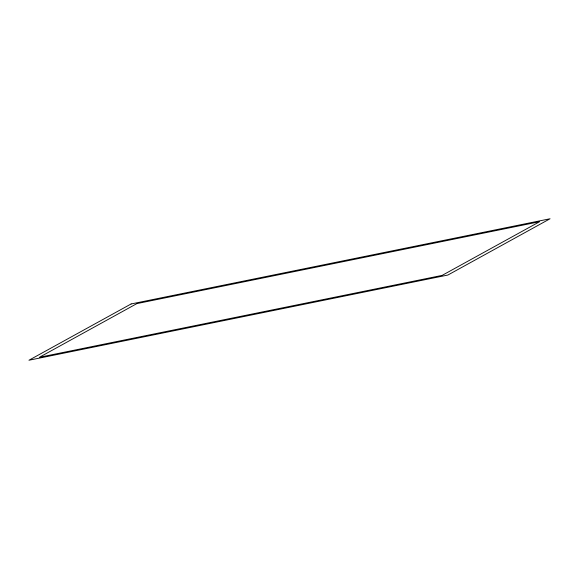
<?xml version="1.0" encoding="UTF-8"?>
<svg xmlns="http://www.w3.org/2000/svg" width="579" height="579" viewBox="0 0 579 579"><rect width="100%" height="100%" fill="white"/><g stroke="black" fill="none" stroke-linecap="round" stroke-linejoin="round"><path stroke-width="0.87" d="M131.129 303.953L28.95 360.232L447.871 275.047L550.05 218.768L131.129 303.953M136.861 303.613L39.423 357.279L442.139 275.387L539.577 221.721L136.861 303.613"/></g></svg>
